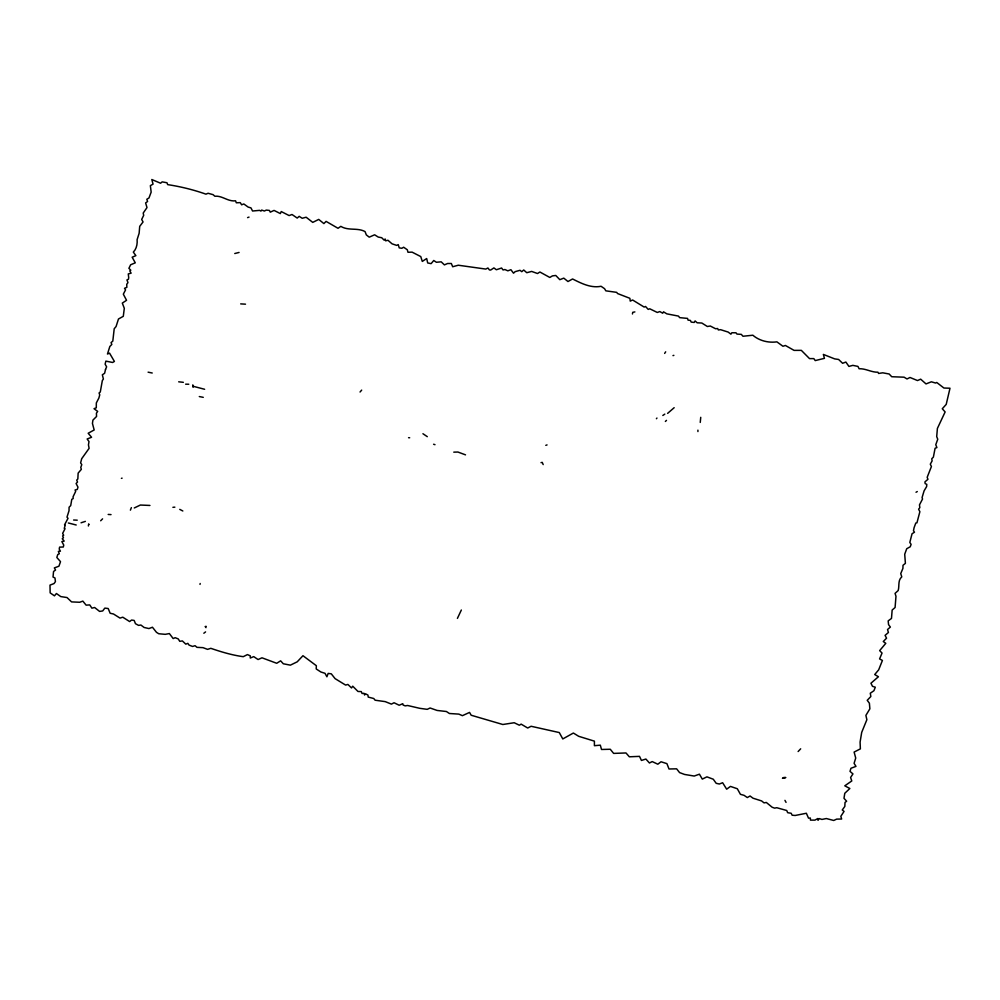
<?xml version="1.0" encoding="UTF-8"?>
<svg xmlns="http://www.w3.org/2000/svg" width="1000" height="1000" viewBox="0 0 1000 1000"><rect width="100%" height="100%" fill="white"/><g stroke="black" fill="none" stroke-linecap="round" stroke-linejoin="round"><path stroke-width="1.5" d="M88.387 525.988L88.7 523.875L88.9 524.475M700.25 422.425L700.738 417.325M632.45 313.988L632.737 312.337L634.875 311.913M200 584.388L200.188 583.5M800.675 748.812L798.125 751.538M664.65 353.413L665.688 351.812M130.387 510.163L131.363 507.625M457.413 618.387L461.35 610.013M81.05 522.788L85.363 521.388M656.413 418.725L656.95 418.05M360.05 392.013L361.675 390.112M667.613 413.375L674.163 407.7M100.675 520.775L102.575 518.85M205.575 631.9L203.837 633.237M665.375 421.45L666.488 420.375M205.125 626.625L206.075 626.3M662.825 415.475L664.8 414.113M247.587 217.625L249.025 217.1M916.025 492.262L917.275 491.55M134.288 507.962L140.363 505.037L149.95 505.45M545.8 445.337L547.05 444.913M121.412 478.35L122.1 478.15M672.975 355.6L673.863 355.363M234.762 253.525L239.075 252.45M541.025 462.65L542.225 462.388L543.188 464.588M185.637 384.175L188.775 384.237M453.775 452.15L457.925 452.038L465.513 454.85M240.688 303.888L245.5 304.175M73.612 520.013L77.225 520.175M408.562 437.7L409.675 437.762M172.9 507.312L174.862 507.163M203.263 397.337L199.3 396.562M108.175 514.438L111.025 514.612M178.688 381.812L183.35 382.325M193.7 386.425L204.625 389.275M148.1 372.175L152.225 373.013M68.35 522.987L76.213 525M433.6 444.25L435 444.675M182.825 510.988L179.75 509.363M422.938 433.725L427.3 436.675M786.05 802.387L784.95 800.35M205.613 626.737L206 627.663M697.913 430.15L697.925 431.562M105.5 369.562L104.612 373.288L102.35 374.8L103.387 379.05L102.338 380.562L100.288 391.975L99.075 393L99.738 394.9L98.863 398.05L96.337 402.938L96.287 407.8L94 408.7L97.675 411.388L96.412 413.225L96.562 416.463L92.912 420.125L92.438 423.462L94.175 429.963L88.175 433.263L91.562 437.262L87.15 438.988L89.012 441.575L88.438 444.875L89.125 448.325L81.713 458.688L80.612 462.9L81.788 464.637L80.763 467.438L81.35 469.338L78.138 473.113L77.838 478.963L76.725 480.138L77.513 482.025L76.1 483.512L77.975 487.175L77.263 489.475L75.088 489.988L75.662 491.425L73.075 496.75L73.15 498.562L71.787 499.35L70.713 505.6L69.088 507.225L69.025 510.712L66.975 517.163L68.025 518.312L64.55 524.825L65.25 525.288L64.25 528.312L65.025 528.725L62.613 533.438L63.688 535.237L62.613 535.938L63.45 537.737L62.25 538.737L64.188 541.1L61.85 541.6L63.75 545.1L63.3 547.013L59.6 547.125L59.225 549.05L60.438 551.188L58.362 551.35L59.3 553.75L57.75 554.562L56.825 557.487L60.525 561.663L58.925 566.2L54.337 567.925L55.55 570.037L53.55 571.475L53.025 577.025L54.975 577.962L55.425 581.625L54.025 583.562L50 585.125L50.15 592.875L54.45 595.837L56.425 593.525L60.775 596.587L67.013 597.55L71.575 601.9L79.7 602.263L82.85 601.112L86.112 605.15L89.738 604.9L91.9 608.162L94.625 607.5L99.6 611.425L102.713 610.938L104.825 608.112L108.2 608.525L110.162 613.275L113.475 613.987L120 618.088L122.775 617.2L129.625 621.562L131.575 620.05L134.175 620.425L135.463 623.688L138.55 625.375L140.887 625.025L144.113 627.475L148.912 628.562L152.45 627.238L156.488 632.337L158.737 633.737L165.25 634.338L169.363 633.562L173.175 638.562L175.175 637.688L178.263 638.938L179.762 641.325L182.362 640.913L185.787 644.15L187.825 643.35L189.05 645.1L192.562 646.45L195.087 645.7L196.962 647.35L202.987 647.65L207.55 649.362L210.812 648.325C221.312 651.925 232.125 655.175 243.25 656.675L247.463 654.587L250.275 655.85L250.275 658.037L253.713 656.612L258.075 659.55L261.988 657.812L276.712 663.275L280.637 660.837L283.312 663.775L290.375 665.15L297.213 661.825L302.962 655.713L316.35 665.7L316.212 668.962L320.9 672L324.988 673.3L326.9 676.775L328.175 673.413L331.275 673.825L335.087 678.625L345.6 685.075L347.9 684.438L351.538 687.95L352.725 686.188L357.987 691.475L361.275 691.587L362.075 693.487L363.963 693.288L364.588 695L365.462 693.775L367.938 695.05L368.225 697.087L373.762 698.512L375.112 700.212L385.25 701.625L391.4 704.112L394.062 702.75L399.175 705.25L402.775 703.7L403.1 705.037L405.2 705.875L407.6 705.487L419.712 708.312L427.2 709.338L430.1 708L437.075 710.438L446.425 711.513L449.4 713.5L458.85 714.112L462.413 715.675L469.55 712.412L471.175 715.238L502.825 724.5L514.2 722.738L519.362 725.225L521.125 724.137L527.688 728.012L531.112 726.275L559.288 732.562L562.788 738.938L573.375 733.037L578.675 736.3L594.4 741.15L594.412 745.7L600.312 745.163L601.525 749.475L610.275 749.262L613.638 753.4L625.988 752.962L629.35 756.8L639.5 756.363L641.438 760.438L645.888 759.05L649.45 763L652.2 761.587L657.825 764.2L661.025 761.775L666.925 763.637L669 768.988L676.625 768.825L679.575 772.6L684.575 774.45L694.212 776.05L699.425 774.188L702.3 779.1L706.925 776.85L713.275 779.225L716.188 783.312L719.325 784.013L722.625 782.738L726.663 789.188L730.462 786.4L737.325 788.75L740.438 794.338L744.05 795.325L747.312 797.55L750.062 796L752.987 798.188L761.625 800.938L764.038 802.875L766.325 802.463L772.15 807.237L774.625 808.138L776.775 807.725L786.737 810.5L787.663 812.7L791.2 813.275L792.113 815.212L795.175 815.475L806.363 813.263L808.512 818.125L810.35 818.037L810.45 820.125L814.95 820.125L817.837 818.5L817.987 820.263L819.4 818.612L821.95 819.438L826.325 818.538L833.713 820.475L836.65 819.125L841.65 819.025L840.837 816.325L844.05 811.413L842.262 809.975L844.825 806.45L845.025 802.425L846.637 801.225L843.988 798.312L844.788 793.288L849.85 788.487L844.775 785.825L851.775 780.962L850.588 777.487L852.95 773.925L850.013 771.375L850.95 768.263L855.975 766.375L854.087 763.337L855.725 758.062L854.112 752.075L860.375 748.863L860.088 742.075L861.7 732.387L866.875 719.675L865.888 715.4L869.875 708.812L869.388 703.2L867.225 700.3L870.85 696.513L870.288 693.238L873.925 690.713L875.3 687.2L872.487 686.325L870.938 683.238L878.413 676.737L874.725 674.538L878.675 669.825L882.412 660.45L879.587 658.913L882.038 653.062L879.663 650.612L885.788 643.337L883.263 641.525L886.55 638.188L885.075 635.375L888.4 632.5L887.55 629.5L890.375 627.062L888.562 624.663L888.162 620.875L891.488 618.438L892.15 610.062L895.088 607.513L895.975 596.3L895.062 593.387L898.175 590.55C899.562 585.988 897.65 580.375 901.775 576.888L900.738 573.575L902.925 568.387L903 565.288L905.4 563.362L904.712 554.237L906.725 548.725L910.238 546.775L911.112 544.375L909.812 542.45L912.05 533.75L914.488 532.2L913.475 530.8L914.062 527.775L915.812 523L916.938 522.825L919.875 511.7L918.625 509.212L919.837 507.6L919.475 504.888L922.537 499.012L922.075 497.575L924.087 490.863L926.625 486.587L926.787 484.375L925.163 483.6L924.912 481.925L927.95 479.275L927.175 477.312L931.425 466.5L930.288 464.2L932.125 460.9L931.762 458.75L933.375 457.137L935.1 448.237L936.9 447.587L935.775 444.725L937.75 439.25L936.7 436.587L937.4 428.425L945.125 411.95L942.288 408.75L946.2 404.412L950 388.225L943.925 388.025L936.75 382.488L935.588 383.038L931.363 381.812L926.012 383.913L920.675 379.175L917.487 380.55L909.987 377.475L907.025 378.963L904.087 377.188L891.725 376.725L889.15 374L882.738 372.812L878.587 373.45L877.975 372.212C871.25 372.375 865.763 368.425 859.112 368.762L857.938 366.4L852.837 365.363L848.925 366.413L845.863 362.05L842.613 363.288L838.6 359.462L834.688 358.888L823.363 354.425L824.438 358.35L815.238 360.588L813.825 358.6L809.525 358.612L801.338 350.363L794.062 350.375L785.413 345.475L782.925 346.25L776.888 341.85C768.538 343.062 759.287 340.788 752.85 335.225L742.95 336.25L741.338 334.375L736.963 334.087L736.012 332.8L731.85 332.75L730.9 334.162L728.162 332.075L720.562 329.675L718.363 329.95L717.65 328.55L715.537 328.738L710.3 326.012L707.362 326.5L701.825 323.025L697.188 322.8L695.1 320.938L694.175 322.45L691.15 322.088L690.425 320.412L688.075 320.138L687.537 318.412L679.65 317.638L678.462 316.087L666.825 313.85L663.512 311.825L662.7 313.212L659.8 311.55L657.312 312.462L649.737 308.788L648.213 309.387L645.537 306.488L644.15 307.062L632.6 299.988L630.237 301.125L629.888 298.312L617.575 293.55L616.663 292.35L605.837 290.837L604.562 288.688L601.062 286.275C590.988 288.35 581.275 283.337 572.575 278.975L567.975 281.525L563.787 278.125L559.825 279.675L555.763 275.462L552.413 275.9L549.825 277.462L539.875 272L537.525 273.525L531.663 271.425L526.763 272.712L523.737 269.988L521.763 271.675L520.025 270.3L515.175 271.637L513.525 273.188L510.9 269.7L507.837 270.825L504.913 269.538L503.062 269.95L501.575 268.012L496.375 269.75L493.9 267.913L490.637 270.062L489.438 269.95L487.912 267.987L485.8 269.075L458.288 265.225L452.688 266.75L451.337 263.512L447.612 263.5L444.412 264.887L441.213 261.837L436.388 262.262L433.762 260.487L431.112 263.65L427.688 262.95L426.688 258.538L422.3 261.413L420.763 256.575L412.113 252.15L407.975 252.262L407.3 249.762L403.65 247.237L401.838 248.275L399.225 247.875L398.237 244.6L396.725 245.4L392.062 243.837L387.962 240.275L385.625 240.812L385.15 238.962L384.087 240.1L381.7 237.712L378.263 237.087L374.613 234.8L369.237 237.162L366.337 234.9L365.05 231.588C357.537 227.438 348.35 231.038 340.825 226.363L338.025 228.287L326.087 221.388L323.888 223.588L318.725 219.412L312.75 222.375L306.137 217.225L302.213 218.275L299.188 216.35L297.2 218.062L292.013 214.5L289.125 215.562L281.25 211.55L280.338 213.588L274.062 210.413L270.262 212.15L269.4 210.425L266.288 210.1L264.387 211.025L261.663 210.075L260.963 211.088L259.575 210.375L252.562 211.012L250.95 207.875L248.175 207.1L243.8 203.95L241.625 204.812L240.275 202.625L236.325 202.787L235.55 200.812C227.987 201.838 222.237 195.425 214.862 196.238L213.075 194.662L208.088 193.275L205.938 194.15C193.487 189.775 180.738 186.612 167.65 184.625L167 182.75L162.175 181.875L160.588 183.225L151.812 179.525L153.05 184.137L150.363 185.65L151.163 192.113L148.963 198L146.825 199.262L147.575 201.5L145.612 202.938L147 207.575L143.2 213.062L143.7 215.325L141.675 219.438L143.05 221.95L139.713 226.363L139.137 233.263L137.113 239.638C137.525 243.912 136.488 249.025 133.338 252.1L135.875 255.65L132.15 257.213L135.275 262.825L130.638 264.775L128.9 268.337L130.8 270.188L129.775 270.863L131.125 273.163L128.275 273.938L128.713 277.688L128.438 279.275L126.938 279.938L127.975 282.613L126.737 284.3L126.85 287.325L124.525 288.325L125.562 289.9L123.325 294.163L126.538 300.3L122.312 303.1L124.312 308.325L123.287 316.325L118.475 319L116.062 326.538L114.213 328.738L112.8 341.125L111.075 342.575L111.8 344.475L109.838 346.475L107.475 354.025L109.537 353.125L114.4 361.438L112.613 362.475L105.862 361.125L105.125 364.188L106.625 366.825L105.5 369.562M193.212 386.55L193 387.163L192.763 384.925L193.212 386.55M783.95 777.513L782.463 778.312L785.812 777.55L783.95 777.513"/></g></svg>
